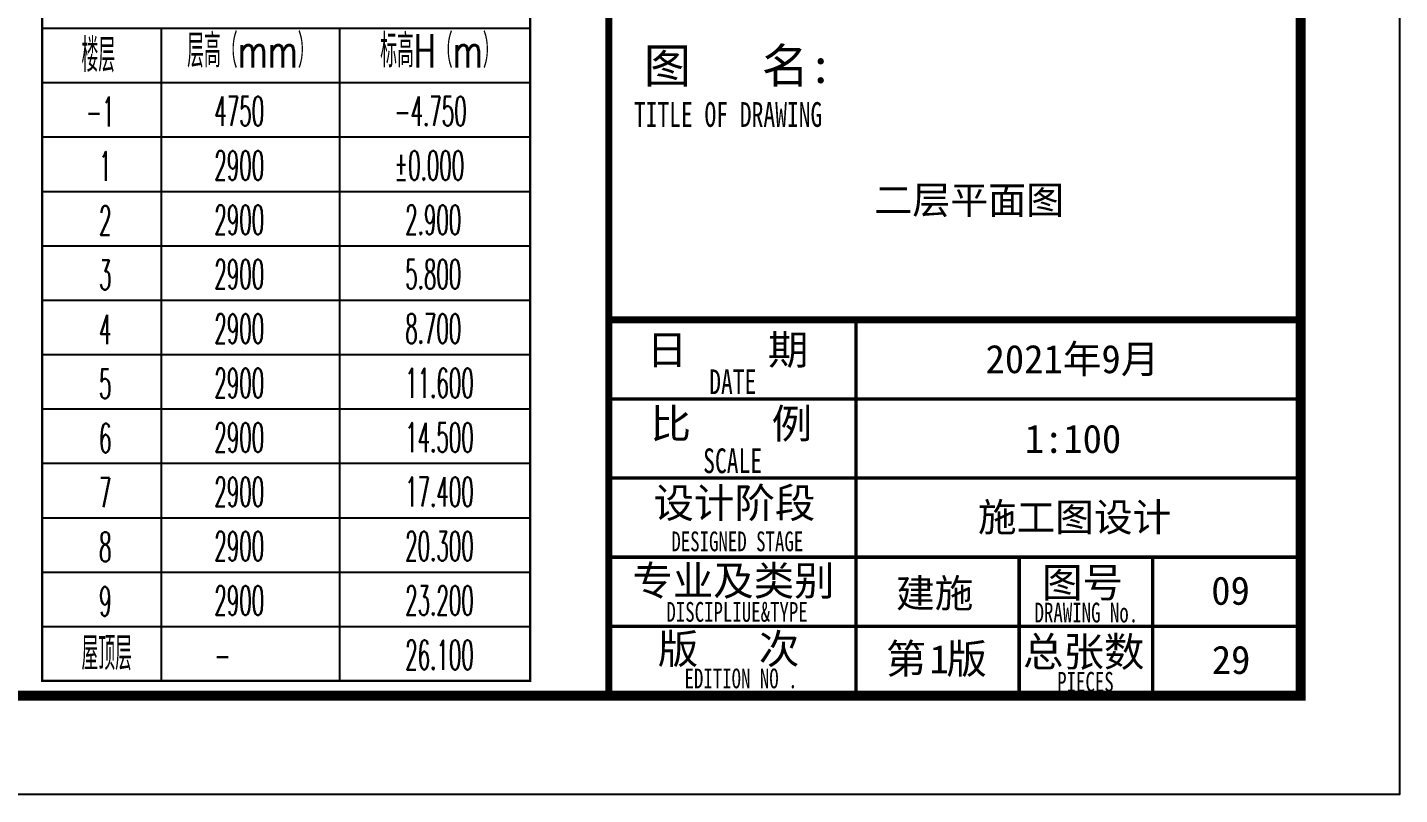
# Model space of a CAD drawing. Extents: x -518115 to 1124316, y -209821 to 1628073.
# Drawn here: x 883842 to 897714, y 565249 to 573006 of the extents above; entities that cross this region are included whole.
import ezdxf
from ezdxf.enums import TextEntityAlignment as Align

# ---------------------------------------------------------------- set-up
doc = ezdxf.new("R2010")
doc.units = 0
doc.header["$LTSCALE"] = 1000
doc.header["$MEASUREMENT"] = 0
for name, color, linetype in [('C-Sheet-图框', 101, 'Continuous'), ('PUB_TEXT', 4, 'Continuous'), ('图框', 140, 'Continuous'), ('图签文字', 147, 'Continuous')]:
    doc.layers.add(name, color=color, linetype=linetype)
doc.layers.add('yichutu', color=7, linetype='Continuous', true_color=0xffffff, plot=False)
doc.layers.add('可改文字', color=6, linetype='Continuous', lineweight=18)
doc.layers.add('图签', color=147, linetype='Continuous', lineweight=18)
doc.styles.add('_TCH_DIM', font='SIMPLEX.shx', dxfattribs={"width": 0.7, "bigfont": 'GBCBIG.shx'})
doc.styles.add('宋体', font='', dxfattribs={"height": 50})
doc.styles.add('建筑图签-1', font='', dxfattribs={"width": 0.7})
doc.styles.get('宋体').set_extended_font_data('SimSun')
doc.styles.get('建筑图签-1').set_extended_font_data('SimHei')

# ---------------------------------------------------------------- blocks, each defined once
blk = doc.blocks.new('yct-841-594-84100-59400-100-1000.0')
at = {"layer": 'yichutu', "color": 7, "true_color": 0xffffff}
blk.add_lwpolyline([(0, 0), (0, 59400), (84100, 59400), (84100, 0)], close=True, dxfattribs=at)
blk = doc.blocks.new('TK')
at = {"layer": '图框'}
blk.add_lwpolyline([(465375, 548714), (549475, 548714), (549475, 489314), (465375, 489314)], close=True, dxfattribs=at)
blk.add_lwpolyline([(465375, 548714), (549475, 548714), (549475, 489314), (465375, 489314)], close=True, dxfattribs=at)
at = {"layer": '图框', "const_width": 100}
blk.add_lwpolyline([(548475, 490314), (548475, 547714), (467875, 547714), (467875, 490314)], close=True, dxfattribs=at)
at = {"layer": '图框'}
for points, const_width in [([(541480, 490314), (541480, 547714)], 70), ([(541480, 494114), (548480, 494114)], 70), ([(543980, 491714), (543980, 494114)], 35), ([(541480, 493314), (548480, 493314)], 35), ([(541480, 492514), (548480, 492514)], 35), ([(541480, 491714), (548480, 491714)], 35), ([(541480, 491714), (547980, 491714)], 35), ([(543980, 490314), (543980, 491714)], 35), ([(545630, 490314), (545630, 491714)], 35), ([(545630, 490314), (545630, 491714)], 35), ([(545630, 490314), (545630, 491714)], 35), ([(546980, 490314), (546980, 491714)], 35), ([(541480, 491014), (545630, 491014)], 35), ([(545630, 491014), (548480, 491014)], 35)]:
    blk.add_lwpolyline(points, dxfattribs=dict(at, const_width=const_width))
at = {"layer": '图框', "style": '建筑图签-1', "width": 0.7}
for s, height, p in [('TITLE OF DRAWING', 250, (541734, 496066)), ('DATE', 250, (542496, 493363)), ('SCALE', 250, (542435, 492564)), ('DESIGNED STAGE', 200, (542113, 491774)), ('DISCIPLIUE&TYPE', 200, (542063, 491061)), ('DRAWING No.', 200, (545785, 491054)), ('EDITION NO .', 200, (542246, 490388)), ('PIECES', 200, (546014, 490354))]:
    blk.add_text(s, height=height, dxfattribs=at).set_placement(p)
at = {"layer": '图签', "color": 2, "style": '宋体'}
for s, height, p in [('2021年9月', 286.7, (545290, 493575)), ('1:100', 286.7, (545686, 492768)), ('施工图设计', 286.7, (545212, 491975)), ('建施', 286.7, (544384, 491206)), ('1', 287, (544723, 490539)), ('29', 286.7, (547577, 490533))]:
    blk.add_text(s, height=height, dxfattribs=at).set_placement(p)
at = {"layer": '图签文字', "color": 7, "style": '建筑图签-1'}
for s, height, p in [('图   名:', 350, (541835, 496509)), ('日    期', 300, (541864, 493662)), ('比    例', 300, (541902, 492915)), ('设计阶段', 300, (541932, 492113)), ('专业及类别', 300, (541718, 491327)), ('图号', 300, (545861, 491308)), ('版   次 ', 300, (541976, 490637)), ('总张数', 300, (545668, 490608)), ('第 版', 300, (544281, 490537))]:
    blk.add_text(s, height=height, dxfattribs=at).set_placement(p)

msp = doc.modelspace()

# ---------------------------------------------------------------- linework, layer by layer
at = {"layer": 'C-Sheet-图框', "color": 0}
for p, q in [((883992.4, 572998.6), (888925.3, 572998.6)), ((883992.4, 572998.6), (888925.3, 572998.6)), ((885193.6, 572998.6), (885193.6, 566398.6)), ((886995.6, 572998.6), (886995.6, 566398.6)), ((883992.4, 572448.6), (888925.3, 572448.6)), ((883992.4, 571898.6), (888925.3, 571898.6)), ((883992.4, 571348.6), (888925.3, 571348.6)), ((883992.4, 570798.6), (888925.3, 570798.6)), ((883992.4, 570248.6), (888925.3, 570248.6)), ((883992.4, 569698.6), (888925.3, 569698.6)), ((883992.4, 569148.6), (888925.3, 569148.6)), ((883992.4, 568598.6), (888925.3, 568598.6)), ((883992.4, 568048.6), (888925.3, 568048.6)), ((883992.4, 567498.6), (888925.3, 567498.6)), ((883992.4, 566948.6), (888925.3, 566948.6))]:
    msp.add_line(p, q, dxfattribs=at)
at = {"layer": 'C-Sheet-图框', "color": 0, "const_width": 24}
msp.add_lwpolyline([(883992.4, 566398.6), (888925.3, 566398.6), (888925.3, 573548.6), (883992.4, 573548.6), (883992.4, 566398.6)], dxfattribs=at)

# ---------------------------------------------------------------- block references
msp.add_blockref('TK', (348239.1, 75935))
at = {"layer": 'yichutu'}
msp.add_blockref('yct-841-594-84100-59400-100-1000.0', (813614.1, 565248.6), dxfattribs=at)

# ---------------------------------------------------------------- texts
at = {"layer": 'PUB_TEXT', "style": '_TCH_DIM'}
for s, height, width, p in [('楼层', 337.59, 0.7, (884388.9, 572556.5)), ('层高（mm）', 337.59, 0.7, (885457.2, 572600.9)), ('标高H（m）', 337.59, 0.7, (887408.9, 572600.9)), ('-1', 297.5, 0.494118, (884433.3, 572004)), ('4750', 297.5, 0.494118, (885731.8, 572011.5)), ('-4.750', 297.5, 0.494118, (887552.5, 572011.5)), ('1', 297.5, 0.494118, (884566.1, 571454)), ('2900', 297.5, 0.494118, (885731.8, 571461.5)), ('%%P0.000', 297.5, 0.494118, (887552.5, 571461.5)), ('2', 297.5, 0.494118, (884566.1, 570904)), ('2900', 297.5, 0.494118, (885731.8, 570911.5)), ('2.900', 297.5, 0.494118, (887661.5, 570911.5)), ('3', 297.5, 0.494118, (884566.1, 570354)), ('2900', 297.5, 0.494118, (885731.8, 570361.5)), ('5.800', 297.5, 0.494118, (887661.5, 570361.5)), ('4', 297.5, 0.494118, (884566.1, 569804)), ('2900', 297.5, 0.494118, (885731.8, 569811.5)), ('8.700', 297.5, 0.494118, (887661.5, 569811.5)), ('5', 297.5, 0.494118, (884566.1, 569254)), ('2900', 297.5, 0.494118, (885731.8, 569261.5)), ('11.600', 297.5, 0.494118, (887661.5, 569261.5)), ('6', 297.5, 0.494118, (884566.1, 568704)), ('2900', 297.5, 0.494118, (885731.8, 568711.5)), ('14.500', 297.5, 0.494118, (887661.5, 568711.5)), ('7', 297.5, 0.494118, (884566.1, 568154)), ('2900', 297.5, 0.494118, (885731.8, 568161.5)), ('17.400', 297.5, 0.494118, (887661.5, 568161.5)), ('8', 297.5, 0.494118, (884566.1, 567604)), ('2900', 297.5, 0.494118, (885731.8, 567611.5)), ('20.300', 297.5, 0.494118, (887661.5, 567611.5)), ('2900', 297.5, 0.494118, (885731.8, 567061.5)), ('23.200', 297.5, 0.494118, (887661.5, 567061.5)), ('9', 297.5, 0.494118, (884566.1, 567054)), ('屋顶层', 337.59, 0.7, (884388.9, 566506.5)), ('26.100', 297.5, 0.494118, (887661.5, 566511.5)), ('-', 297.5, 0.494118, (885731.8, 566511.5))]:
    msp.add_text(s, height=height, dxfattribs=dict(at, width=width)).set_placement(p)
at = {"layer": '可改文字', "color": 3, "style": '宋体'}
msp.add_text('二层平面图', height=281.28, dxfattribs=at).set_placement((893363.3, 571256.8), align=Align.MIDDLE)
at = {"layer": '图签', "color": 3, "style": '宋体'}
msp.add_text('09', height=286.68, dxfattribs=at).set_placement((895810.7, 567167.7))

doc.saveas('drawing.dxf')
